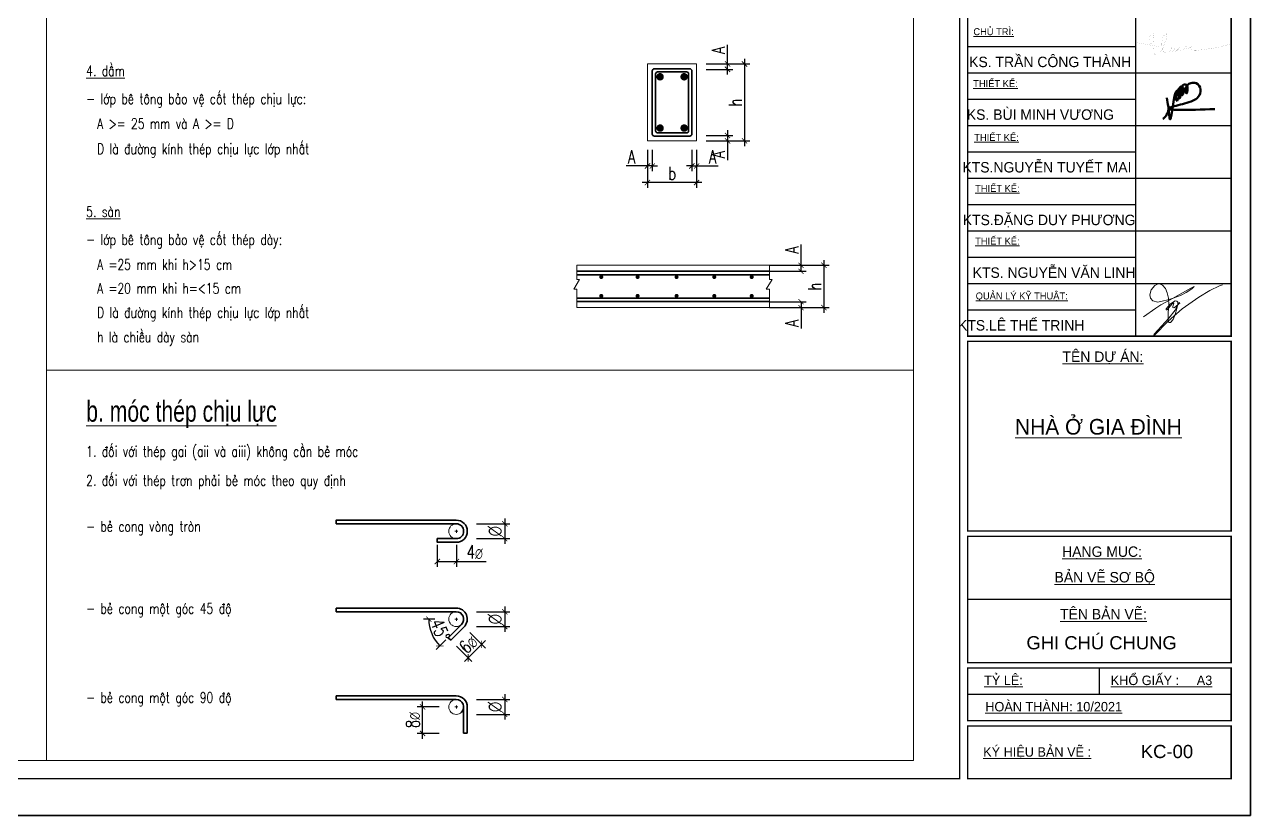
# Model space of a CAD drawing. Extents: x -2098986 to 943, y -1296280 to 73591.
# Drawn here: x -1724495 to -1701236, y -1047355 to -1032339 of the extents above; entities that cross this region are included whole.
import ezdxf
from ezdxf.enums import TextEntityAlignment as Align

# ---------------------------------------------------------------- set-up
doc = ezdxf.new("R2010")
doc.units = 0
doc.header["$LTSCALE"] = 150
doc.header["$PDMODE"] = 35
doc.layers.get('0').update_dxf_attribs({"lineweight": 18})
doc.layers.get('Defpoints').update_dxf_attribs({"lineweight": 18})
for name, color, linetype, lineweight in [('05.Text', 253, 'Continuous', 18), ('11.Khung bo', 32, 'Continuous', 50), ('12.Khung', 36, 'Continuous', 25), ('A-CAT', 1, 'Continuous', 35), ('G-ANNO-TTLB', 6, 'Continuous', 9), ('LS-DIM', 251, 'Continuous', 13), ('LS-TEXT', 60, 'Continuous', 20), ('LS-THAY', 7, 'Continuous', 20), ('LS-THEP', 3, 'Continuous', 35)]:
    doc.layers.add(name, color=color, linetype=linetype, lineweight=lineweight)
doc.layers.add('DIM', color=1, linetype='Continuous')
doc.layers.add('Tpl_Bound', color=1, linetype='Continuous', plot=False)
doc.styles.add('KCVN-LEADER', font='vnromadi.shx', dxfattribs={"width": 0.7, "height": 4})
doc.styles.add('vnarialH', font='')
doc.styles.add('VnAvantH', font='')
doc.styles.add('vnsimpli', font='vnsimli.shx', dxfattribs={"width": 0.75})
doc.styles.get('vnarialH').set_extended_font_data('.VnArialH')
doc.styles.get('VnAvantH').set_extended_font_data('.VnAvantH')
doc.dimstyles.new('D100(250)', dxfattribs={"dimtxt": 250, "dimasz": 100, "dimexe": 100, "dimexo": 0, "dimgap": 50, "dimtad": 1, "dimdec": 0, "dimdsep": 46, "dimtxsty": 'vnsimpli', "dimblk": 'ARCHTICK', "dimcen": 1, "dimdle": 100, "dimclrd": 256, "dimclre": 256, "dimclrt": 60, "dimadec": 0, "dimazin": 0, "dimtfac": 1, "dimtdec": 0, "dimtix": 1, "dimtmove": 0, "dimatfit": 3, "dimfxl": 1, "dimarcsym": 0})

# ---------------------------------------------------------------- blocks, each defined once
blk = doc.blocks.new('_ArchTick')
at = {"layer": 'DIM', "color": 0, "const_width": 0.15}
blk.add_lwpolyline([(-0.5, -0.5), (0.5, 0.5)], dxfattribs=at)
blk = doc.blocks.new('*D118')
at = {"layer": 'Defpoints', "color": 0, "transparency": 16777216}
for p in [(-1710364, -1036911), (-1710364, -1037024), (-1709763, -1037024)]:
    blk.add_point(p, dxfattribs=at)
at = {"layer": 'LS-DIM', "lineweight": -2, "transparency": 16777216}
for p, q in [((-1709763, -1036911), (-1709763, -1036513)), ((-1710364, -1036911), (-1709663, -1036911)), ((-1709763, -1037024), (-1709763, -1036811)), ((-1710364, -1037024), (-1709663, -1037024))]:
    blk.add_line(p, q, dxfattribs=at)
at = {"layer": 'LS-DIM', "lineweight": -2, "transparency": 16777216, "xscale": 100, "yscale": 100, "zscale": 100}
for p, rotation in [((-1709763, -1036911), 90), ((-1709763, -1037024), 270)]:
    blk.add_blockref('_ArchTick', p, dxfattribs=dict(at, rotation=rotation))
at = {"layer": 'LS-DIM', "color": 60, "transparency": 16777216, "insert": (-1709938, -1036617), "char_height": 250, "attachment_point": 5, "rotation": 90, "style": 'vnsimpli'}
blk.add_mtext('A', dxfattribs=at)
blk = doc.blocks.new('*D119')
at = {"layer": 'Defpoints', "color": 0, "transparency": 16777216}
for p in [(-1710364, -1036911), (-1710364, -1037714), (-1709329, -1037714)]:
    blk.add_point(p, dxfattribs=at)
at = {"layer": 'LS-DIM', "lineweight": -2, "transparency": 16777216}
for p, q in [((-1710364, -1036911), (-1709229, -1036911)), ((-1709329, -1036811), (-1709329, -1037814)), ((-1710364, -1037714), (-1709229, -1037714))]:
    blk.add_line(p, q, dxfattribs=at)
at = {"layer": 'LS-DIM', "lineweight": -2, "transparency": 16777216, "xscale": 100, "yscale": 100, "zscale": 100}
for p, rotation in [((-1709329, -1036911), 90), ((-1709329, -1037714), 270)]:
    blk.add_blockref('_ArchTick', p, dxfattribs=dict(at, rotation=rotation))
at = {"layer": 'LS-DIM', "color": 60, "transparency": 16777216, "insert": (-1709504, -1037312), "char_height": 250, "attachment_point": 5, "rotation": 90, "style": 'vnsimpli'}
blk.add_mtext('h', dxfattribs=at)
blk = doc.blocks.new('*D152')
at = {"layer": 'Defpoints', "color": 0, "transparency": 16777216}
for p in [(-1711564, -1033088), (-1711564, -1034549), (-1710836, -1034549)]:
    blk.add_point(p, dxfattribs=at)
at = {"layer": 'LS-DIM', "lineweight": -2, "transparency": 16777216}
for p, q in [((-1711564, -1033088), (-1710736, -1033088)), ((-1710836, -1032988), (-1710836, -1034649)), ((-1711564, -1034549), (-1710736, -1034549))]:
    blk.add_line(p, q, dxfattribs=at)
at = {"layer": 'LS-DIM', "lineweight": -2, "transparency": 16777216, "xscale": 100, "yscale": 100, "zscale": 100}
for p, rotation in [((-1710836, -1033088), 90), ((-1710836, -1034549), 270)]:
    blk.add_blockref('_ArchTick', p, dxfattribs=dict(at, rotation=rotation))
at = {"layer": 'LS-DIM', "color": 60, "transparency": 16777216, "insert": (-1711011, -1033818), "char_height": 250, "attachment_point": 5, "rotation": 90, "style": 'vnsimpli'}
blk.add_mtext('h', dxfattribs=at)
blk = doc.blocks.new('*D153')
at = {"layer": 'Defpoints', "color": 0, "transparency": 16777216}
for p in [(-1711565, -1034446), (-1711565, -1034549), (-1711158, -1034549)]:
    blk.add_point(p, dxfattribs=at)
at = {"layer": 'LS-DIM', "lineweight": -2, "transparency": 16777216}
for p, q in [((-1711158, -1034346), (-1711158, -1034549)), ((-1711565, -1034446), (-1711058, -1034446)), ((-1711565, -1034549), (-1711058, -1034549)), ((-1711158, -1034549), (-1711158, -1034913))]:
    blk.add_line(p, q, dxfattribs=at)
at = {"layer": 'LS-DIM', "lineweight": -2, "transparency": 16777216, "xscale": 100, "yscale": 100, "zscale": 100}
for p, rotation in [((-1711158, -1034446), 90), ((-1711158, -1034549), 270)]:
    blk.add_blockref('_ArchTick', p, dxfattribs=dict(at, rotation=rotation))
at = {"layer": 'LS-DIM', "color": 60, "transparency": 16777216, "insert": (-1711333, -1034809), "char_height": 250, "attachment_point": 5, "rotation": 90, "style": 'vnsimpli'}
blk.add_mtext('A', dxfattribs=at)
blk = doc.blocks.new('*D154')
at = {"layer": 'Defpoints', "color": 0, "transparency": 16777216}
for p in [(-1711565, -1033088), (-1711565, -1033191), (-1711158, -1033088)]:
    blk.add_point(p, dxfattribs=at)
at = {"layer": 'LS-DIM', "lineweight": -2, "transparency": 16777216}
for p, q in [((-1711158, -1033088), (-1711158, -1032723)), ((-1711565, -1033088), (-1711058, -1033088)), ((-1711565, -1033191), (-1711058, -1033191)), ((-1711158, -1033291), (-1711158, -1033088))]:
    blk.add_line(p, q, dxfattribs=at)
at = {"layer": 'LS-DIM', "lineweight": -2, "transparency": 16777216, "xscale": 100, "yscale": 100, "zscale": 100}
for p, rotation in [((-1711158, -1033088), 90), ((-1711158, -1033191), 270)]:
    blk.add_blockref('_ArchTick', p, dxfattribs=dict(at, rotation=rotation))
at = {"layer": 'LS-DIM', "color": 60, "transparency": 16777216, "insert": (-1711333, -1032827), "char_height": 250, "attachment_point": 5, "rotation": 90, "style": 'vnsimpli'}
blk.add_mtext('A', dxfattribs=at)
blk = doc.blocks.new('*D155')
at = {"layer": 'Defpoints', "color": 0, "transparency": 16777216}
for p in [(-1712676, -1034719), (-1711744, -1034719), (-1712676, -1035340)]:
    blk.add_point(p, dxfattribs=at)
at = {"layer": 'LS-DIM', "lineweight": -2, "transparency": 16777216}
for p, q in [((-1712676, -1034719), (-1712676, -1035440)), ((-1711744, -1034719), (-1711744, -1035440)), ((-1711644, -1035340), (-1712776, -1035340))]:
    blk.add_line(p, q, dxfattribs=at)
at = {"layer": 'LS-DIM', "lineweight": -2, "transparency": 16777216, "xscale": 100, "yscale": 100, "zscale": 100, "rotation": 180}
blk.add_blockref('_ArchTick', (-1712676, -1035340), dxfattribs=at)
at = {"layer": 'LS-DIM', "lineweight": -2, "transparency": 16777216, "xscale": 100, "yscale": 100, "zscale": 100}
blk.add_blockref('_ArchTick', (-1711744, -1035340), dxfattribs=at)
at = {"layer": 'LS-DIM', "color": 60, "transparency": 16777216, "insert": (-1712210, -1035165), "char_height": 250, "attachment_point": 5, "style": 'vnsimpli'}
blk.add_mtext('b', dxfattribs=at)
blk = doc.blocks.new('*D156')
at = {"layer": 'Defpoints', "color": 0, "transparency": 16777216}
for p in [(-1712676, -1034719), (-1712585, -1034719), (-1712676, -1035025)]:
    blk.add_point(p, dxfattribs=at)
at = {"layer": 'LS-DIM', "lineweight": -2, "transparency": 16777216}
for p, q in [((-1712676, -1034719), (-1712676, -1035125)), ((-1712585, -1034719), (-1712585, -1035125)), ((-1712676, -1035025), (-1713083, -1035025)), ((-1712585, -1035025), (-1712676, -1035025)), ((-1712585, -1035025), (-1712485, -1035025))]:
    blk.add_line(p, q, dxfattribs=at)
at = {"layer": 'LS-DIM', "lineweight": -2, "transparency": 16777216, "xscale": 100, "yscale": 100, "zscale": 100}
blk.add_blockref('_ArchTick', (-1712676, -1035025), dxfattribs=at)
at = {"layer": 'LS-DIM', "lineweight": -2, "transparency": 16777216, "xscale": 100, "yscale": 100, "zscale": 100, "rotation": 180}
blk.add_blockref('_ArchTick', (-1712585, -1035025), dxfattribs=at)
at = {"layer": 'LS-DIM', "color": 60, "transparency": 16777216, "insert": (-1712980, -1034850), "char_height": 250, "attachment_point": 5, "style": 'vnsimpli'}
blk.add_mtext('A', dxfattribs=at)
blk = doc.blocks.new('*D157')
at = {"layer": 'Defpoints', "color": 0, "transparency": 16777216}
for p in [(-1711835, -1034719), (-1711744, -1034719), (-1711744, -1035025)]:
    blk.add_point(p, dxfattribs=at)
at = {"layer": 'LS-DIM', "lineweight": -2, "transparency": 16777216}
for p, q in [((-1711835, -1034719), (-1711835, -1035125)), ((-1711744, -1034719), (-1711744, -1035125)), ((-1711835, -1035025), (-1711935, -1035025)), ((-1711835, -1035025), (-1711744, -1035025)), ((-1711744, -1035025), (-1711337, -1035025))]:
    blk.add_line(p, q, dxfattribs=at)
at = {"layer": 'LS-DIM', "lineweight": -2, "transparency": 16777216, "xscale": 100, "yscale": 100, "zscale": 100}
blk.add_blockref('_ArchTick', (-1711835, -1035025), dxfattribs=at)
at = {"layer": 'LS-DIM', "lineweight": -2, "transparency": 16777216, "xscale": 100, "yscale": 100, "zscale": 100, "rotation": 180}
blk.add_blockref('_ArchTick', (-1711744, -1035025), dxfattribs=at)
at = {"layer": 'LS-DIM', "color": 60, "transparency": 16777216, "insert": (-1711441, -1034850), "char_height": 250, "attachment_point": 5, "style": 'vnsimpli'}
blk.add_mtext('A', dxfattribs=at)
blk = doc.blocks.new('*D158')
at = {"layer": 'Defpoints', "color": 0, "transparency": 16777216}
for p in [(-1710364, -1037601), (-1709763, -1037601), (-1710364, -1037714)]:
    blk.add_point(p, dxfattribs=at)
at = {"layer": 'LS-DIM', "lineweight": -2, "transparency": 16777216}
for p, q in [((-1710364, -1037601), (-1709663, -1037601)), ((-1709763, -1037601), (-1709763, -1037814)), ((-1710364, -1037714), (-1709663, -1037714)), ((-1709763, -1037714), (-1709763, -1038111))]:
    blk.add_line(p, q, dxfattribs=at)
at = {"layer": 'LS-DIM', "lineweight": -2, "transparency": 16777216, "xscale": 100, "yscale": 100, "zscale": 100}
for p, rotation in [((-1709763, -1037601), 90), ((-1709763, -1037714), 270)]:
    blk.add_blockref('_ArchTick', p, dxfattribs=dict(at, rotation=rotation))
at = {"layer": 'LS-DIM', "color": 60, "transparency": 16777216, "insert": (-1709938, -1038008), "char_height": 250, "attachment_point": 5, "rotation": 90, "style": 'vnsimpli'}
blk.add_mtext('A', dxfattribs=at)
blk = doc.blocks.new('*D189')
at = {"layer": 'Defpoints', "color": 0, "transparency": 16777216}
for p in [(-1716713, -1043628), (-1716332, -1043628), (-1716801, -1043814), (-1716205, -1043727), (-1716499, -1044021)]:
    blk.add_point(p, dxfattribs=at)
at = {"layer": 'LS-DIM', "lineweight": -2, "transparency": 16777216}
for p, q in [((-1716713, -1043628), (-1716925, -1043628)), ((-1716499, -1044021), (-1716685, -1044207))]:
    blk.add_line(p, q, dxfattribs=at)
blk.add_arc((-1716105, -1043628), 720, 180, 225, dxfattribs=at)
at = {"layer": 'LS-DIM', "lineweight": -2, "transparency": 16777216, "xscale": 100, "yscale": 100, "zscale": 100}
for p, rotation in [((-1716825, -1043628), 89.99999999999919), ((-1716615, -1044137), 315.000000000129)]:
    blk.add_blockref('_ArchTick', p, dxfattribs=dict(at, rotation=rotation))
at = {"layer": 'LS-DIM', "color": 60, "transparency": 16777216, "insert": (-1716609, -1043836), "char_height": 250, "attachment_point": 5, "rotation": 292.5, "style": 'vnsimpli'}
blk.add_mtext('45°', dxfattribs=at)
blk = doc.blocks.new('*D190')
at = {"layer": 'Defpoints', "color": 0, "transparency": 16777216}
for p in [(-1716664, -1042220), (-1716301, -1042220), (-1716664, -1042534)]:
    blk.add_point(p, dxfattribs=at)
at = {"layer": 'LS-DIM', "lineweight": -2, "transparency": 16777216}
for p, q in [((-1716664, -1042220), (-1716664, -1042634)), ((-1716301, -1042220), (-1716301, -1042634)), ((-1716664, -1042534), (-1716201, -1042534)), ((-1716301, -1042534), (-1715734, -1042534))]:
    blk.add_line(p, q, dxfattribs=at)
at = {"layer": 'LS-DIM', "lineweight": -2, "transparency": 16777216, "xscale": 100, "yscale": 100, "zscale": 100, "rotation": 180}
blk.add_blockref('_ArchTick', (-1716664, -1042534), dxfattribs=at)
at = {"layer": 'LS-DIM', "lineweight": -2, "transparency": 16777216, "xscale": 100, "yscale": 100, "zscale": 100}
blk.add_blockref('_ArchTick', (-1716301, -1042534), dxfattribs=at)
at = {"layer": 'LS-DIM', "color": 60, "transparency": 16777216, "insert": (-1715954, -1042356), "char_height": 250, "attachment_point": 5, "style": 'vnsimpli'}
blk.add_mtext('4{\\fSymbol|b0|i0|c2|p18;\\H0.75x;Æ}', dxfattribs=at)
blk = doc.blocks.new('*D191')
at = {"layer": 'Defpoints', "color": 0, "transparency": 16777216}
for p in [(-1716943, -1045294), (-1716629, -1045294), (-1716629, -1045798)]:
    blk.add_point(p, dxfattribs=at)
at = {"layer": 'LS-DIM', "lineweight": -2, "transparency": 16777216}
for p, q in [((-1716943, -1045898), (-1716943, -1045194)), ((-1716629, -1045294), (-1717043, -1045294)), ((-1716629, -1045798), (-1717043, -1045798))]:
    blk.add_line(p, q, dxfattribs=at)
at = {"layer": 'LS-DIM', "lineweight": -2, "transparency": 16777216, "xscale": 100, "yscale": 100, "zscale": 100}
for p, rotation in [((-1716943, -1045294), 90), ((-1716943, -1045798), 270)]:
    blk.add_blockref('_ArchTick', p, dxfattribs=dict(at, rotation=rotation))
at = {"layer": 'LS-DIM', "color": 60, "transparency": 16777216, "insert": (-1717122, -1045546), "char_height": 250, "attachment_point": 5, "rotation": 90, "style": 'vnsimpli'}
blk.add_mtext('8{\\fSymbol|b0|i0|c2|p18;\\H0.75x;Æ}', dxfattribs=at)
blk = doc.blocks.new('*D192')
at = {"layer": 'Defpoints', "color": 0, "transparency": 16777216}
for p in [(-1715918, -1043487), (-1715918, -1043769), (-1715385, -1043769)]:
    blk.add_point(p, dxfattribs=at)
at = {"layer": 'LS-DIM', "lineweight": -2, "transparency": 16777216}
for p, q in [((-1715385, -1043387), (-1715385, -1043869)), ((-1715918, -1043487), (-1715285, -1043487)), ((-1715918, -1043769), (-1715285, -1043769))]:
    blk.add_line(p, q, dxfattribs=at)
at = {"layer": 'LS-DIM', "lineweight": -2, "transparency": 16777216, "xscale": 100, "yscale": 100, "zscale": 100}
for p, rotation in [((-1715385, -1043487), 90), ((-1715385, -1043769), 270)]:
    blk.add_blockref('_ArchTick', p, dxfattribs=dict(at, rotation=rotation))
at = {"layer": 'LS-DIM', "color": 60, "transparency": 16777216, "insert": (-1715571, -1043628), "char_height": 250, "attachment_point": 5, "rotation": 90, "style": 'vnsimpli'}
blk.add_mtext('{\\fSymbol|b0|i0|c2|p17;Æ}', dxfattribs=at)
blk = doc.blocks.new('*D193')
at = {"layer": 'Defpoints', "color": 0, "transparency": 16777216}
for p in [(-1715918, -1045153), (-1715918, -1045435), (-1715385, -1045435)]:
    blk.add_point(p, dxfattribs=at)
at = {"layer": 'LS-DIM', "lineweight": -2, "transparency": 16777216}
for p, q in [((-1715385, -1045053), (-1715385, -1045535)), ((-1715918, -1045153), (-1715285, -1045153)), ((-1715918, -1045435), (-1715285, -1045435))]:
    blk.add_line(p, q, dxfattribs=at)
at = {"layer": 'LS-DIM', "lineweight": -2, "transparency": 16777216, "xscale": 100, "yscale": 100, "zscale": 100}
for p, rotation in [((-1715385, -1045153), 90), ((-1715385, -1045435), 270)]:
    blk.add_blockref('_ArchTick', p, dxfattribs=dict(at, rotation=rotation))
at = {"layer": 'LS-DIM', "color": 60, "transparency": 16777216, "insert": (-1715571, -1045294), "char_height": 250, "attachment_point": 5, "rotation": 90, "style": 'vnsimpli'}
blk.add_mtext('{\\fSymbol|b0|i0|c2|p17;Æ}', dxfattribs=at)
blk = doc.blocks.new('*D53')
at = {"layer": 'Defpoints', "color": 0, "transparency": 16777216}
for p in [(-1716044, -1043884), (-1716300, -1044140), (-1716078, -1044362)]:
    blk.add_point(p, dxfattribs=at)
at = {"layer": 'LS-DIM', "lineweight": -2, "transparency": 16777216}
for p, q in [((-1716044, -1043884), (-1715751, -1044177)), ((-1715751, -1044035), (-1716148, -1044433)), ((-1716300, -1044140), (-1716007, -1044433))]:
    blk.add_line(p, q, dxfattribs=at)
at = {"layer": 'LS-DIM', "lineweight": -2, "transparency": 16777216, "xscale": 100, "yscale": 100, "zscale": 100}
for p, rotation in [((-1715822, -1044106), 45.00000000021959), ((-1716078, -1044362), 225.0000000002196)]:
    blk.add_blockref('_ArchTick', p, dxfattribs=dict(at, rotation=rotation))
at = {"layer": 'LS-DIM', "color": 60, "transparency": 16777216, "insert": (-1716076, -1044108), "char_height": 250, "attachment_point": 5, "rotation": 45, "style": 'vnsimpli'}
blk.add_mtext('6{\\fSymbol|b0|i0|c2|p18;\\H0.75x;Æ}', dxfattribs=at)
blk = doc.blocks.new('*D54')
at = {"layer": 'Defpoints', "color": 0, "transparency": 16777216}
for p in [(-1715918, -1041817), (-1715918, -1042099), (-1715385, -1042099)]:
    blk.add_point(p, dxfattribs=at)
at = {"layer": 'LS-DIM', "lineweight": -2, "transparency": 16777216}
for p, q in [((-1715385, -1041717), (-1715385, -1042199)), ((-1715918, -1041817), (-1715285, -1041817)), ((-1715918, -1042099), (-1715285, -1042099))]:
    blk.add_line(p, q, dxfattribs=at)
at = {"layer": 'LS-DIM', "lineweight": -2, "transparency": 16777216, "xscale": 100, "yscale": 100, "zscale": 100}
for p, rotation in [((-1715385, -1041817), 90), ((-1715385, -1042099), 270)]:
    blk.add_blockref('_ArchTick', p, dxfattribs=dict(at, rotation=rotation))
at = {"layer": 'LS-DIM', "color": 60, "transparency": 16777216, "insert": (-1715571, -1041958), "char_height": 250, "attachment_point": 5, "rotation": 90, "style": 'vnsimpli'}
blk.add_mtext('{\\fSymbol|b0|i0|c2|p17;Æ}', dxfattribs=at)
blk = doc.blocks.new('100')
at = {"color": 1, "const_width": 1.07}
for points in [[(1899383, -931261), (1899847, -931344), (1899729, -931323), (1899730, -931346), (1899734, -931392), (1899738, -931429), (1899749, -931470), (1899767, -931497), (1899780, -931507), (1899788, -931511), (1899795, -931508), (1899823, -931494), (1899861, -931458), (1899884, -931430), (1899907, -931392), (1899933, -931328), (1899953, -931274), (1899980, -931207), (1899989, -931181), (1899992, -931155), (1899995, -931130), (1899991, -931112), (1899981, -931102), (1899975, -931099), (1899968, -931099), (1899962, -931103), (1899947, -931118), (1899925, -931156), (1899914, -931175), (1899912, -931191), (1899904, -931225), (1899901, -931253), (1899896, -931292), (1899899, -931331), (1899902, -931369), (1899907, -931392), (1899916, -931414), (1899929, -931436), (1899943, -931452), (1899961, -931462), (1899980, -931465), (1900006, -931456), (1900033, -931444), (1900051, -931430), (1900065, -931420), (1900067, -931403), (1900072, -931390), (1900078, -931376), (1900086, -931367), (1900099, -931352), (1900111, -931350), (1900118, -931357), (1900111, -931350), (1900099, -931352), (1900078, -931377), (1900067, -931403), (1900065, -931420), (1900077, -931436), (1900086, -931440), (1900096, -931439), (1900116, -931426), (1900126, -931418), (1900135, -931396), (1900140, -931383), (1900135, -931396), (1900126, -931418), (1900135, -931431), (1900143, -931437), (1900154, -931438), (1900169, -931429), (1900186, -931414), (1900198, -931402), (1900211, -931389), (1900220, -931376), (1900228, -931364), (1900221, -931375), (1900228, -931364), (1900223, -931382), (1900221, -931398), (1900224, -931410), (1900231, -931415), (1900246, -931417), (1900269, -931411), (1900293, -931399), (1900323, -931377), (1900333, -931368), (1900345, -931360), (1900356, -931343), (1900360, -931331), (1900370, -931311), (1900360, -931331), (1900356, -931343), (1900354, -931360), (1900359, -931374), (1900367, -931378), (1900383, -931378), (1900405, -931371), (1900444, -931353), (1900454, -931347), (1900468, -931331), (1900484, -931313), (1900491, -931303), (1900484, -931313), (1900468, -931331), (1900454, -931347), (1900449, -931356), (1900448, -931367), (1900451, -931385), (1900457, -931397), (1900462, -931405), (1900478, -931412), (1900493, -931414), (1900525, -931418), (1900548, -931417), (1900585, -931412), (1900702, -931398), (1900776, -931388), (1900867, -931375), (1900963, -931356), (1901027, -931344), (1901087, -931325), (1901144, -931311), (1901192, -931300), (1901144, -931311), (1901087, -931325), (1901027, -931344), (1900963, -931356), (1900867, -931375), (1900776, -931388), (1900702, -931398), (1900585, -931412), (1900548, -931417), (1900525, -931418), (1900493, -931414), (1900478, -931412), (1900462, -931405), (1900451, -931385), (1900448, -931367), (1900449, -931356), (1900454, -931347), (1900444, -931353), (1900405, -931371), (1900383, -931378), (1900367, -931378), (1900359, -931374), (1900354, -931360), (1900356, -931343), (1900345, -931360), (1900333, -931368), (1900323, -931377), (1900293, -931399), (1900269, -931411), (1900246, -931417), (1900231, -931415), (1900224, -931410), (1900221, -931398), (1900223, -931382), (1900228, -931364), (1900220, -931376), (1900211, -931389), (1900198, -931402), (1900186, -931414), (1900169, -931429), (1900154, -931438), (1900143, -931437), (1900135, -931431), (1900126, -931418), (1900116, -931426), (1900096, -931439), (1900086, -931440), (1900077, -931436), (1900065, -931420), (1900033, -931444), (1900006, -931456), (1899980, -931465), (1899961, -931462), (1899943, -931452), (1899929, -931436), (1899916, -931414), (1899907, -931392), (1899884, -931430), (1899861, -931458), (1899823, -931494), (1899795, -931508), (1899780, -931507), (1899767, -931497), (1899749, -931470), (1899738, -931429), (1899734, -931392), (1899730, -931346), (1899729, -931323), (1899728, -931284), (1899732, -931252), (1899737, -931208), (1899744, -931180), (1899748, -931147), (1899744, -931118), (1899739, -931092), (1899728, -931078), (1899720, -931077), (1899711, -931078), (1899699, -931086), (1899694, -931094)], [(1899694, -931094), (1899686, -931109), (1899680, -931123), (1899676, -931134), (1899673, -931143), (1899668, -931157), (1899666, -931170), (1899665, -931183), (1899666, -931194), (1899669, -931211), (1899672, -931232), (1899681, -931258), (1899690, -931283), (1899702, -931300), (1899714, -931314), (1899721, -931318), (1899729, -931323)], [(1900118, -931357), (1900124, -931362), (1900128, -931367), (1900135, -931374), (1900140, -931383)]]:
    blk.add_lwpolyline(points, dxfattribs=at)
at = {"layer": '05.Text'}
blk.add_lwpolyline([(1899552, -936475), (1899782, -936308), (1899876, -936245), (1900054, -936151), (1900231, -936047), (1900445, -935926), (1900508, -935900), (1900466, -935942), (1900362, -936010), (1900262, -936062), (1900110, -936118), (1900012, -936151), (1899902, -936177), (1899819, -936193), (1899725, -936167), (1899683, -936120), (1899667, -936057), (1899693, -935958), (1899766, -935879), (1899840, -935843), (1899913, -935869), (1899970, -935937), (1900001, -936015), (1900022, -936120), (1900028, -936245), (1900017, -936396), (1900017, -936501), (1900017, -936564), (1900038, -936584), (1900064, -936584), (1900111, -936522), (1900153, -936428), (1900184, -936318), (1900200, -936235), (1900200, -936198), (1900184, -936177), (1900153, -936172), (1900116, -936188), (1900064, -936224), (1899981, -936323), (1899981, -936339), (1899996, -936339), (1900095, -936229), (1900122, -936208), (1900128, -936217), (1900106, -936276), (1900106, -936297), (1900122, -936302), (1900158, -936282), (1900221, -936229), (1900242, -936214), (1900231, -936199), (1900212, -936214), (1900197, -936249), (1900148, -936349), (1900028, -936501), (1899751, -936804), (1899740, -936825), (1899751, -936825), (1900017, -936553), (1900283, -936323), (1900602, -936099), (1900811, -935973), (1900994, -935885), (1901051, -935864), (1901051, -935864)], dxfattribs=at)
blk.add_lwpolyline([(1899552, -936475), (1899782, -936308), (1899876, -936245), (1900054, -936151), (1900231, -936047), (1900445, -935926), (1900508, -935900), (1900466, -935942), (1900362, -936010), (1900262, -936062), (1900110, -936118), (1900012, -936151), (1899902, -936177), (1899819, -936193), (1899725, -936167), (1899683, -936120), (1899667, -936057), (1899693, -935958), (1899766, -935879), (1899840, -935843), (1899913, -935869), (1899970, -935937), (1900001, -936015), (1900022, -936120), (1900028, -936245), (1900017, -936396), (1900017, -936501), (1900017, -936564), (1900038, -936584), (1900064, -936584), (1900111, -936522), (1900153, -936428), (1900184, -936318), (1900200, -936235), (1900200, -936198), (1900184, -936177), (1900153, -936172), (1900116, -936188), (1900064, -936224), (1899981, -936323), (1899981, -936339), (1899996, -936339), (1900095, -936229), (1900122, -936208), (1900128, -936217), (1900106, -936276), (1900106, -936297), (1900122, -936302), (1900158, -936282), (1900221, -936229), (1900242, -936214), (1900231, -936199), (1900212, -936214), (1900197, -936249), (1900148, -936349), (1900028, -936501), (1899751, -936804), (1899740, -936825), (1899751, -936825), (1900017, -936553), (1900283, -936323), (1900602, -936099), (1900811, -935973), (1900994, -935885), (1901051, -935864), (1901051, -935864)], dxfattribs=at)
blk.add_lwpolyline([(1899552, -936475), (1899782, -936308), (1899876, -936245), (1900054, -936151), (1900231, -936047), (1900445, -935926), (1900508, -935900), (1900466, -935942), (1900362, -936010), (1900262, -936062), (1900110, -936118), (1900012, -936151), (1899902, -936177), (1899819, -936193), (1899725, -936167), (1899683, -936120), (1899667, -936057), (1899693, -935958), (1899766, -935879), (1899840, -935843), (1899913, -935869), (1899970, -935937), (1900001, -936015), (1900022, -936120), (1900028, -936245), (1900017, -936396), (1900017, -936501), (1900017, -936564), (1900038, -936584), (1900064, -936584), (1900111, -936522), (1900153, -936428), (1900184, -936318), (1900200, -936235), (1900200, -936198), (1900184, -936177), (1900153, -936172), (1900116, -936188), (1900064, -936224), (1899981, -936323), (1899981, -936339), (1899996, -936339), (1900095, -936229), (1900122, -936208), (1900128, -936217), (1900106, -936276), (1900106, -936297), (1900122, -936302), (1900158, -936282), (1900221, -936229), (1900242, -936214), (1900231, -936199), (1900212, -936214), (1900197, -936249), (1900148, -936349), (1900028, -936501), (1899751, -936804), (1899740, -936825), (1899751, -936825), (1900017, -936553), (1900283, -936323), (1900602, -936099), (1900811, -935973), (1900994, -935885), (1901051, -935864), (1901051, -935864)], dxfattribs=at)
at = {"layer": '11.Khung bo', "const_width": 26.7}
for points in [[(1860913, -945240), (1860913, -916940), (1896063, -916940), (1896063, -945240)], [(1860913, -945240), (1860913, -916940), (1896063, -916940), (1896063, -945240)], [(1860913, -945240), (1860913, -916940), (1896063, -916940), (1896063, -945240)], [(1896213, -936840), (1901213, -936840), (1901213, -929840), (1896213, -929840)], [(1896213, -936840), (1901213, -936840), (1901213, -929840), (1896213, -929840)], [(1896213, -936840), (1901213, -936840), (1901213, -929840), (1896213, -929840)], [(1896213, -940540), (1901213, -940540), (1901213, -936940), (1896213, -936940)], [(1896213, -940540), (1901213, -940540), (1901213, -936940), (1896213, -936940)], [(1896213, -940540), (1901213, -940540), (1901213, -936940), (1896213, -936940)], [(1896213, -943040), (1901213, -943040), (1901213, -940640), (1896213, -940640)], [(1896213, -943040), (1901213, -943040), (1901213, -940640), (1896213, -940640)], [(1896213, -943040), (1901213, -943040), (1901213, -940640), (1896213, -940640)], [(1896213, -944140), (1901213, -944140), (1901213, -943140), (1896213, -943140)], [(1896213, -944140), (1901213, -944140), (1901213, -943140), (1896213, -943140)], [(1896213, -944140), (1901213, -944140), (1901213, -943140), (1896213, -943140)], [(1896213, -945240), (1901213, -945240), (1901213, -944240), (1896213, -944240)], [(1896213, -945240), (1901213, -945240), (1901213, -944240), (1896213, -944240)], [(1896213, -945240), (1901213, -945240), (1901213, -944240), (1896213, -944240)]]:
    blk.add_lwpolyline(points, close=True, dxfattribs=at)
at = {"layer": '12.Khung'}
for p, q in [((1899399, -929840), (1899399, -936840)), ((1899399, -929840), (1899399, -936840)), ((1899399, -929840), (1899399, -936840)), ((1896213, -931340), (1899399, -931340)), ((1896213, -931340), (1899399, -931340)), ((1896213, -931340), (1899399, -931340)), ((1896213, -931840), (1901213, -931840)), ((1896213, -931840), (1901213, -931840)), ((1896213, -931840), (1901213, -931840)), ((1896213, -932340), (1899399, -932340)), ((1896213, -932340), (1899399, -932340)), ((1896213, -932340), (1899399, -932340)), ((1896213, -932840), (1901213, -932840)), ((1896213, -932840), (1901213, -932840)), ((1896213, -932840), (1901213, -932840)), ((1896213, -933340), (1899399, -933340)), ((1896213, -933340), (1899399, -933340)), ((1896213, -933340), (1899399, -933340)), ((1896213, -933840), (1901213, -933840)), ((1896213, -933840), (1901213, -933840)), ((1896213, -933840), (1901213, -933840)), ((1896213, -934340), (1899399, -934340)), ((1896213, -934340), (1899399, -934340)), ((1896213, -934340), (1899399, -934340)), ((1896213, -934840), (1901213, -934840)), ((1896213, -934840), (1901213, -934840)), ((1896213, -934840), (1901213, -934840)), ((1896213, -935340), (1899399, -935340)), ((1896213, -935340), (1899399, -935340)), ((1896213, -935340), (1899399, -935340)), ((1896213, -935840), (1901213, -935840)), ((1896213, -935840), (1901213, -935840)), ((1896213, -935840), (1901213, -935840)), ((1896213, -936340), (1899399, -936340)), ((1896213, -936340), (1899399, -936340)), ((1896213, -936340), (1899399, -936340)), ((1901213, -941840), (1896213, -941840)), ((1901213, -941840), (1896213, -941840)), ((1901213, -941840), (1896213, -941840)), ((1898713, -943640), (1898713, -943140)), ((1898713, -943640), (1898713, -943140)), ((1898713, -943640), (1898713, -943140)), ((1901213, -943640), (1896213, -943640)), ((1901213, -943640), (1896213, -943640)), ((1901213, -943640), (1896213, -943640))]:
    blk.add_line(p, q, dxfattribs=at)
blk.add_lwpolyline([(1901579, -945940), (1901579, -916240), (1859580, -916240), (1859580, -945940)], close=True, dxfattribs=at)
blk.add_lwpolyline([(1901579, -945940), (1901579, -916240), (1859580, -916240), (1859580, -945940)], close=True, dxfattribs=at)
blk.add_lwpolyline([(1901579, -945940), (1901579, -916240), (1859580, -916240), (1859580, -945940)], close=True, dxfattribs=at)
at = {"layer": 'A-CAT', "lineweight": 50}
for points, knots in [([(1899990, -932319), (1900001, -932371), (1900027, -932493), (1900059, -932950), (1900106, -932365), (1900162, -932201), (1900196, -932169), (1900232, -932257), (1900232, -932308), (1900176, -932397), (1900160, -932293), (1900170, -932244), (1900185, -932193), (1900253, -932065), (1900262, -932382), (1900207, -932283), (1900200, -932238), (1900207, -932178), (1900226, -932131), (1900281, -932075), (1900336, -932176), (1900278, -932307), (1900271, -932162), (1900272, -932056), (1900417, -932064), (1900369, -932306), (1900333, -932112), (1900422, -932027), (1900569, -932024), (1900657, -932158), (1900605, -932302), (1900476, -932383), (1900302, -932432), (1899731, -932570), (1900402, -932546), (1900904, -932529)], [0, 0, 0, 0, 173.654326, 410.0594, 905.733214, 957.272638, 976.225231, 1020.995432, 1148.421064, 1183.420104, 1257.964789, 1321.970555, 1360.953316, 1427.990788, 1604.025885, 1637.812916, 1692.216908, 1749.224367, 1811.06646, 1850.728012, 1945.728446, 2036.744009, 2104.815891, 2246.998822, 2297.099344, 2457.709886, 2532.510233, 2688.249109, 2788.006771, 2936.314904, 3080.376331, 3200.655915, 3374.559027, 3660.96933, 4514.509209, 4514.509209, 4514.509209, 4514.509209]), ([(1899917, -932716), (1899925, -932710), (1899942, -932697), (1899961, -932675), (1899979, -932652), (1899994, -932625), (1900015, -932583), (1900022, -932547), (1900025, -932525)], [0, 0, 0, 0, 30.902673, 65.501045, 86.127803, 116.680761, 160.088121, 225.514279, 225.514279, 225.514279, 225.514279])]:
    blk.add_open_spline(points, degree=3, knots=knots, dxfattribs=at)
at = {"layer": '05.Text', "style": 'VnAvantH'}
for s, height, p in [('%%Uchñ tr×:', 132, (1896322, -931126)), ('%%UthiÕt kÕ:', 132, (1896319, -932111)), ('%%UthiÕt kÕ:', 132, (1896339, -933134)), ('%%UthiÕt kÕ:', 132, (1896355, -934102)), ('%%UthiÕt kÕ:', 132, (1896355, -935102)), ('%%Uqu¶n lý kü thuËt:', 132, (1896366, -936143)), ('%%Utªn Dù ¸N:', 198, (1898013, -937329)), ('%%Unhµ ë gia ®×nh', 297, (1897112, -938709)), ('%%Uh¹ng môc:', 198, (1898005, -941030)), ('%%Uh¹ng môc:', 198, (1898005, -941030)), ('%%Uh¹ng môc:', 198, (1898005, -941030)), ('%%Ub¶n vÏ s¬ bé', 198, (1897861, -941515)), ('%%Ub¶n vÏ s¬ bé', 198, (1897861, -941515)), ('%%Ub¶n vÏ s¬ bé', 198, (1897861, -941515)), ('%%Utªn b¶n vÏ:', 198, (1897966, -942216)), ('%%Utªn b¶n vÏ:', 198, (1897966, -942216)), ('%%Utªn b¶n vÏ:', 198, (1897966, -942216)), ('%%Utû lÖ:', 180, (1896525, -943464)), ('%%UKHæ GIÊY :     A3', 180, (1898928, -943464)), ('%%Uhoµn thµnh: 10/2021', 180, (1896548, -943964)), ('%%Uký hiÖu b¶n vÏ :', 180, (1896508, -944823))]:
    blk.add_text(s, height=height, dxfattribs=at).set_placement(p)
for s, p in [('ks. trÇn c«ng thµnh', (1899316, -931733)), ('ks. bïi minh v\xad¬ng', (1898990, -932733)), ('KTS.nguyÔn tuyÕt mai', (1899321, -933733)), ('KTS.§ÆNG DUY PH¦¥NG', (1899398, -934733)), ('KTS. NGUYÔN V¡N LINH', (1899398, -935733)), ('KTS.lª thÕ trinh', (1898428, -936733))]:
    blk.add_text(s, height=198, dxfattribs=at).set_placement(p, align=Align.RIGHT)

msp = doc.modelspace()

# ---------------------------------------------------------------- linework, layer by layer
at = {"layer": 'LS-DIM'}
for points in [[(-1714017.1, -1037714.4), (-1714017.1, -1037361), (-1714076.3, -1037361), (-1713963.7, -1037182.2), (-1714017.1, -1037182.2), (-1714017.1, -1036910.6)], [(-1710363.7, -1037714.4), (-1710363.7, -1037361), (-1710422.9, -1037361), (-1710310.3, -1037182.2), (-1710363.7, -1037182.2), (-1710363.7, -1036910.6)], [(-1716331.6, -1041958.1), (-1716271.4, -1041958.1)], [(-1716301.5, -1041987.1), (-1716301.5, -1041930.5)], [(-1716331.6, -1043627.7), (-1716271.4, -1043627.7)], [(-1716301.5, -1043656.8), (-1716301.5, -1043600.2)], [(-1716301.5, -1045323.4), (-1716301.5, -1045266.8)], [(-1716331.6, -1045294.3), (-1716271.4, -1045294.3)]]:
    msp.add_lwpolyline(points, dxfattribs=at)
for centre in [(-1716305.1, -1041958.1), (-1716305.1, -1043627.7), (-1716305.1, -1045294.3)]:
    msp.add_circle(centre, 141.1, dxfattribs=at)
at = {"layer": 'LS-THAY'}
for p, q in [((-1724075.5, -1046311.5), (-1724075.5, -1021427.1)), ((-1714017.1, -1036910.6), (-1710363.7, -1036910.6)), ((-1714017.1, -1037714.4), (-1710363.7, -1037714.4)), ((-1724075.5, -1038898.2), (-1707630.7, -1038898.2))]:
    msp.add_line(p, q, dxfattribs=at)
for points in [[(-1740520.2, -1018944.3), (-1707630.7, -1018944.3), (-1707630.7, -1046311.5), (-1740520.2, -1046311.5)], [(-1712675.2, -1033087.9), (-1712675.2, -1034549.2), (-1711743.2, -1034549.2), (-1711743.2, -1033087.9)]]:
    msp.add_lwpolyline(points, close=True, dxfattribs=at)
at = {"layer": 'LS-THEP'}
for p, q in [((-1714017.1, -1037024.3), (-1710363.7, -1037024.3)), ((-1710363.7, -1037093.3), (-1714017.1, -1037093.3)), ((-1710363.7, -1037531.7), (-1714017.1, -1037531.7)), ((-1714017.1, -1037600.7), (-1710363.7, -1037600.7)), ((-1718580.6, -1043417.6), (-1716305.1, -1043417.6)), ((-1718580.6, -1043486.5), (-1718580.6, -1043417.6)), ((-1716305.1, -1043486.5), (-1718580.6, -1043486.5)), ((-1716458.8, -1043980.9), (-1716205.3, -1043727.5)), ((-1716156.5, -1043776.2), (-1716410, -1044029.7)), ((-1716410, -1044029.7), (-1716458.8, -1043980.9)), ((-1718580.6, -1045084.2), (-1716305.1, -1045084.2)), ((-1718580.6, -1045153.2), (-1718580.6, -1045084.2)), ((-1716305.1, -1045153.2), (-1718580.6, -1045153.2)), ((-1716163.9, -1045794.3), (-1716163.9, -1045294.3)), ((-1716094.9, -1045294.3), (-1716094.9, -1045794.3)), ((-1716094.9, -1045794.3), (-1716163.9, -1045794.3))]:
    msp.add_line(p, q, dxfattribs=at)
for points in [[(-1712584.3, -1033219), (-1712584.3, -1034418.2, 0.4142136), (-1712544.1, -1034458.3), (-1711874.2, -1034458.3, 0.4142136), (-1711834.1, -1034418.2), (-1711834.1, -1033219, 0.4142136), (-1711874.2, -1033178.8), (-1712544.1, -1033178.8, 0.4142136)], [(-1711895, -1033279.4, 0.4142136), (-1711934.7, -1033239.7), (-1712483.7, -1033239.7, 0.4142136), (-1712523.4, -1033279.4), (-1712523.4, -1034357.7, 0.4142136), (-1712483.7, -1034397.4), (-1711934.7, -1034397.4, 0.4142136), (-1711895, -1034357.7)], [(-1716305.1, -1042099.2, 1), (-1716305.1, -1041816.9), (-1718580.6, -1041816.9), (-1718580.6, -1041747.9), (-1716305.1, -1041747.9, -1), (-1716305.1, -1042168.2), (-1716663.5, -1042168.2), (-1716663.5, -1042099.2)]]:
    msp.add_lwpolyline(points, format="xyb", close=True, dxfattribs=at)
at = {"layer": 'LS-THEP', "color": 3, "const_width": 71.2}
for points in [[(-1712473.3, -1033331.6, -1), (-1712402.1, -1033331.6, -1)], [(-1711945, -1033331.6, 1), (-1712016.2, -1033331.6, 1)], [(-1712473.3, -1034305.5, 1), (-1712402.1, -1034305.5, 1)], [(-1711945, -1034305.5, -1), (-1712016.2, -1034305.5, -1)]]:
    msp.add_lwpolyline(points, format="xyb", close=True, dxfattribs=at)
at = {"layer": 'LS-THEP', "const_width": 38.3}
for points in [[(-1713572.5, -1037133.1, 1), (-1713534.1, -1037133.1, 1)], [(-1712883.4, -1037133.1, 1), (-1712845.1, -1037133.1, 1)], [(-1712144.2, -1037133.1, 1), (-1712105.9, -1037133.1, 1)], [(-1711428.3, -1037133.1, 1), (-1711390, -1037133.1, 1)], [(-1710718, -1037133.1, 1), (-1710679.7, -1037133.1, 1)], [(-1713572.5, -1037491.8, -1), (-1713534.1, -1037491.8, -1)], [(-1712883.4, -1037491.8, -1), (-1712845.1, -1037491.8, -1)], [(-1712144.2, -1037491.8, -1), (-1712105.9, -1037491.8, -1)], [(-1711428.3, -1037491.8, -1), (-1711390, -1037491.8, -1)], [(-1710718, -1037491.8, -1), (-1710679.7, -1037491.8, -1)]]:
    msp.add_lwpolyline(points, format="xyb", close=True, dxfattribs=at)
at = {"layer": 'LS-THEP'}
for centre, radius, start in [((-1716305.1, -1043627.7), 210.1, 315), ((-1716305.1, -1043627.7), 141.1, 315), ((-1716305.1, -1045294.3), 210.1, 0), ((-1716305.1, -1045294.3), 141.1, 315)]:
    msp.add_arc(centre, radius, start, 90, dxfattribs=at)
at = {"layer": 'Tpl_Bound', "color": 1}
msp.add_lwpolyline([(-1743235.9, -1047355.4), (-1743235.9, -1017655.4), (-1701235.9, -1017655.4), (-1701235.9, -1047355.4)], close=True, dxfattribs=at)

# ---------------------------------------------------------------- block references
at = {"layer": '05.Text', "xscale": 1.000009185772931, "yscale": 1.000009185772931, "zscale": 1.000009185772931}
msp.add_blockref('100', (-3602832.6, -101406.9), dxfattribs=at)

# ---------------------------------------------------------------- texts
at = {"layer": 'G-ANNO-TTLB', "color": 3, "style": 'vnarialH'}
msp.add_text('GHI CHó CHUNG', height=250, dxfattribs=at).set_placement((-1704060.4, -1044045.3), align=Align.MIDDLE)
at = {"layer": 'G-ANNO-TTLB', "color": 3, "style": 'vnarialH', "width": 1.003962}
msp.add_text('KC-00', height=250, dxfattribs=at).set_placement((-1703317.5, -1046265.4), (-1702323.6, -1046265.4), align=Align.FIT)
at = {"layer": 'LS-TEXT', "style": 'vnsimpli', "width": 0.75}
for s, p in [('%%U4. dÇm', (-1723324.9, -1033318.6)), ('%%U5. sµn', (-1723324.9, -1035991.5))]:
    msp.add_text(s, height=200, dxfattribs=at).set_placement(p)
for s, p in [('- líp bª t«ng b¶o vÖ cèt thÐp chÞu lùc:', (-1723324.9, -1033749.2)), ('  A >= 25 mm vµ A >= D', (-1723324.9, -1034222)), ('  D lµ ®\xadêng kÝnh thÐp chÞu lùc líp nhÊt', (-1723324.9, -1034699.7)), ('- líp bª t«ng b¶o vÖ cèt thÐp dµy:', (-1723324.9, -1036422.2)), ('  A =25 mm khi h>15 cm', (-1723324.9, -1036894.9)), ('  A =20 mm khi h=<15 cm', (-1723324.9, -1037347.8)), ('  D lµ ®\xadêng kÝnh thÐp chÞu lùc líp nhÊt', (-1723324.9, -1037805.4)), ('  h lµ chiÒu dµy sµn', (-1723324.9, -1038271.2)), ('1. ®èi víi thÐp gai (aii vµ aiii) kh«ng cÇn bÎ mãc', (-1723324.9, -1040443.6)), ('2. ®èi víi thÐp tr¬n ph¶i bÎ mãc theo quy ®Þnh', (-1723324.9, -1040996)), ('- bÎ cong vßng trßn', (-1723324.9, -1041865.1)), ('- bÎ cong mét gãc 45 ®é', (-1723324.9, -1043424.4)), ('- bÎ cong mét gãc 90 ®é', (-1723324.9, -1045114.6))]:
    msp.add_text(s, height=200, dxfattribs=at).set_placement(p, align=Align.MIDDLE_LEFT)
at = {"layer": 'LS-TEXT', "color": 60, "style": 'KCVN-LEADER', "width": 0.75}
msp.add_text('%%Ub. mãc thÐp chÞu lùc', height=400, dxfattribs=at).set_placement((-1723324.9, -1039680.1), align=Align.MIDDLE_LEFT)

# ---------------------------------------------------------------- dimensions: what is measured, and where the dimension line sits
at = {"layer": 'LS-DIM'}
for base, p1, p2, angle, text, picture, middle in [((-1711157.8, -1033087.9), (-1711564.7, -1033190.6), (-1711564.7, -1033087.9), 270, 'A', '*D154', (-1711157.8, -1032827)), ((-1710835.6, -1034548.6), (-1711563.7, -1033087.9), (-1711563.7, -1034548.6), 90, 'h', '*D152', (-1710835.6, -1033818.3)), ((-1711157.8, -1034548.6), (-1711564.7, -1034446), (-1711564.7, -1034548.6), 90, 'A', '*D153', (-1711157.8, -1034809.5)), ((-1711744.4, -1035025.1), (-1711835.3, -1034719.1), (-1711744.4, -1034719.1), 180, 'A', '*D157', (-1711440.8, -1035025.1)), ((-1709762.7, -1037024.3), (-1710363.7, -1036910.6), (-1710363.7, -1037024.3), 90, 'A', '*D118', (-1709762.7, -1036617)), ((-1709329.3, -1037714.4), (-1710363.7, -1036910.6), (-1710363.7, -1037714.4), 90, 'h', '*D119', (-1709329.3, -1037312.5)), ((-1709762.7, -1037600.7), (-1710363.7, -1037714.4), (-1710363.7, -1037600.7), 270, 'A', '*D158', (-1709762.7, -1038007.9)), ((-1715385.5, -1042099.2), (-1715917.6, -1041816.9), (-1715917.6, -1042099.2), 90, '{\\fSymbol|b0|i0|c2|p17;Æ}', '*D54', (-1715385.5, -1041958.1)), ((-1715385.5, -1043768.8), (-1715917.6, -1043486.5), (-1715917.6, -1043768.8), 90, '{\\fSymbol|b0|i0|c2|p17;Æ}', '*D192', (-1715385.5, -1043627.7)), ((-1716077.5, -1044362.2), (-1716043.8, -1043883.8), (-1716299.8, -1044139.8), 45, '6{\\fSymbol|b0|i0|c2|p18;\\H0.75x;Æ}', '*D53', (-1715949.5, -1044234.2)), ((-1715385.5, -1045435.4), (-1715917.6, -1045153.2), (-1715917.6, -1045435.4), 90, '{\\fSymbol|b0|i0|c2|p17;Æ}', '*D193', (-1715385.5, -1045294.3)), ((-1716943.4, -1045294.3), (-1716629, -1045797.9), (-1716629, -1045294.3), 270, '8{\\fSymbol|b0|i0|c2|p18;\\H0.75x;Æ}', '*D191', (-1716943.4, -1045546.1))]:
    dim = msp.add_linear_dim(base=base, p1=p1, p2=p2, angle=angle, text=text, dimstyle='D100(250)', dxfattribs=at)
    dim.commit()
    dim.dimension.update_dxf_attribs({"geometry": picture, "text_midpoint": middle, "dimtype": 160})
for base, p1, p2, text, picture, middle in [((-1712676.4, -1035025.1), (-1712585.5, -1034719.1), (-1712676.4, -1034719.1), 'A', '*D156', (-1712979.9, -1035025.1)), ((-1712676.4, -1035339.5), (-1711744.4, -1034719.1), (-1712676.4, -1034719.1), 'b', '*D155', (-1712210.4, -1035339.5)), ((-1716663.5, -1042534.3), (-1716301.5, -1042219.9), (-1716663.5, -1042219.9), '4{\\fSymbol|b0|i0|c2|p18;\\H0.75x;Æ}', '*D190', (-1715954.3, -1042534.3))]:
    dim = msp.add_linear_dim(base=base, p1=p1, p2=p2, text=text, dimstyle='D100(250)', dxfattribs=at)
    dim.commit()
    dim.dimension.update_dxf_attribs({"geometry": picture, "text_midpoint": middle, "dimtype": 160})
dim = msp.add_angular_dim_2l(base=(-1716800.8, -1043814), line1=((-1716499.2, -1044021.4), (-1716205.3, -1043727.5)), line2=((-1716331.6, -1043627.7), (-1716713.3, -1043627.7)), dimstyle='D100(250)', dxfattribs=at)
dim.commit()
dim.dimension.update_dxf_attribs({"geometry": '*D189', "text_midpoint": (-1716608.9, -1043836.2)})

doc.saveas('drawing.dxf')
